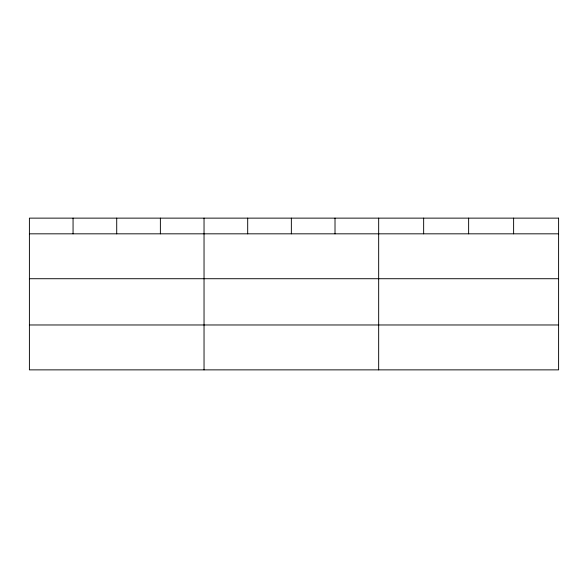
<?xml version="1.0" encoding="UTF-8"?>
<svg xmlns="http://www.w3.org/2000/svg" width="588" height="588" viewBox="0 0 588 588"><rect width="100%" height="100%" fill="white"/><g stroke="black" fill="none" stroke-linecap="round" stroke-linejoin="round"><path stroke-width="0.88" d="M29.4 233.826L558.6 233.826M29.4 278.719L558.6 278.719M29.4 324.973L558.6 324.973M513.618 218.133L513.618 233.826M468.636 218.133L468.636 233.826M423.654 218.133L423.654 233.826M378.672 218.133L378.672 369.867M335.013 218.133L335.013 233.826M291.354 218.133L291.354 233.826M247.695 218.133L247.695 233.826M204.036 218.133L204.036 369.867M160.377 218.133L160.377 233.826M116.718 218.133L116.718 233.826M73.059 218.133L73.059 233.826M558.6 218.133L29.4 218.133L29.4 369.867L558.6 369.867L558.6 218.133"/></g></svg>
